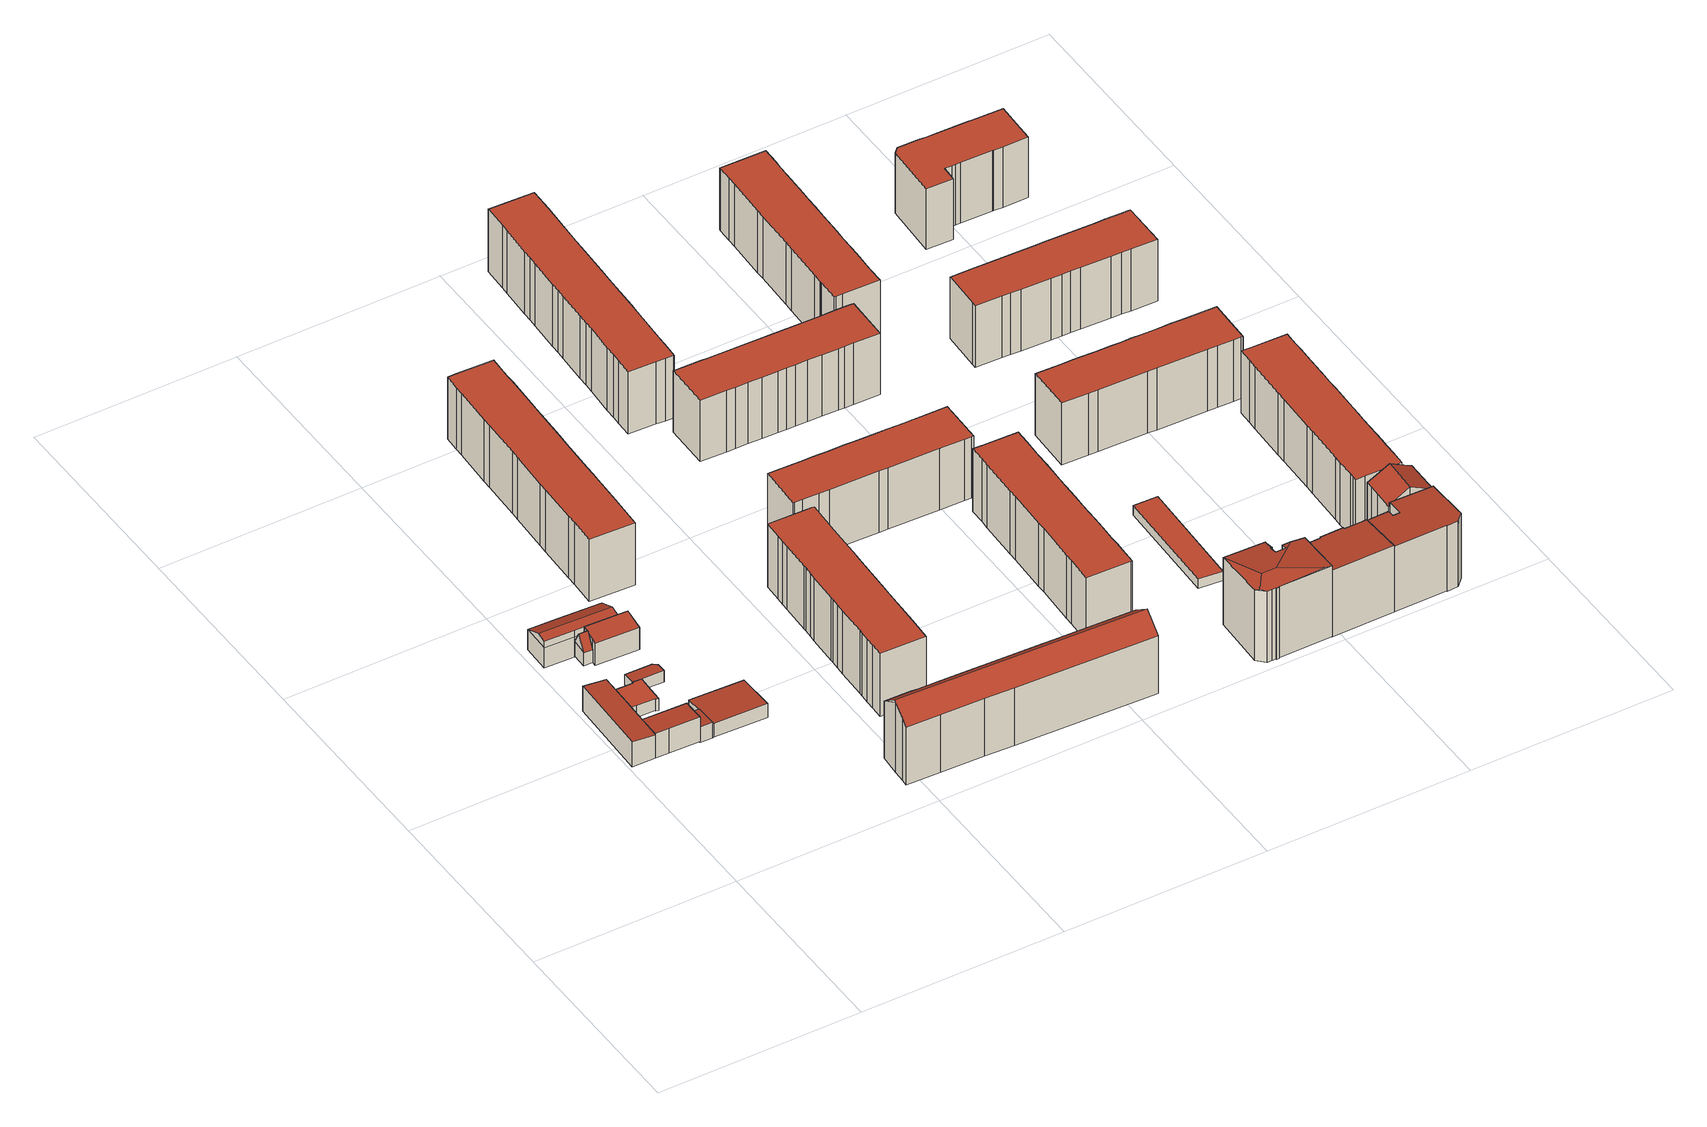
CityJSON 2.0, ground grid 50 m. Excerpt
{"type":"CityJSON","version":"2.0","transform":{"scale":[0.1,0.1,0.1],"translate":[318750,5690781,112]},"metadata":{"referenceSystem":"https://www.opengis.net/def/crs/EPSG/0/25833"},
"CityObjects":{
"building1":{"type":"Building","attributes":{"Gemeindeschluessel":14713000,"Geometrietyp2DReferenz":"3000","function":"31001_2000","roofType":"9999"},"children":["building1-1","building1-2"]},
"building1-1":{"type":"BuildingPart","attributes":{"Dachtyp_tdc":"tdcPolyFlatRoof","Dachneigung":3.33,"QualitaetDacherkennung":83,"Geometrietyp2DReferenz":"3000","roofType":"2100","measuredHeight":6.68},"parents":["building1"],"geometry":[{"type":"MultiSurface","lod":"2","boundaries":[[[0,1,2,3]],[[0,4,5,1]],[[4,6,7,5]],[[6,8,9,10,7]],[[8,6,4,0,3]],[[2,1,5,7,10]],[[3,9,8]],[[3,2,10,9]]],"semantics":{"surfaces":[{"type":"WallSurface"},{"type":"RoofSurface"},{"type":"GroundSurface"},{"type":"ClosureSurface"}],"values":[0,0,0,0,1,2,0,3]}}]},
"building1-2":{"type":"BuildingPart","attributes":{"Dachtyp_tdc":"tdcPolyFlatRoof","Dachneigung":4.75,"QualitaetDacherkennung":71,"Geometrietyp2DReferenz":"3000","roofType":"2100","measuredHeight":6.81},"parents":["building1"],"geometry":[{"type":"MultiSurface","lod":"2","boundaries":[[[11,12,13,14]],[[12,15,16,13]],[[15,17,18,16]],[[17,3,2,18]],[[9,19,20,10]],[[19,11,14,20]],[[19,9,3,17,15,12,11]],[[14,13,16,18,2,10,20]],[[10,2,3,9]]],"semantics":{"surfaces":[{"type":"WallSurface"},{"type":"RoofSurface"},{"type":"GroundSurface"},{"type":"ClosureSurface"}],"values":[0,0,0,0,0,0,1,2,3]}}]},
"building2":{"type":"Building","attributes":{"Dachtyp_tdc":"tdcPolyFlatRoof","Gemeindeschluessel":14713000,"Dachneigung":0,"QualitaetDacherkennung":84,"Geometrietyp2DReferenz":"3000","function":"31001_2000","roofType":"1000","measuredHeight":3.22},"geometry":[{"type":"MultiSurface","lod":"2","boundaries":[[[21,22,23,24]],[[22,25,26,23]],[[25,27,28,26]],[[27,29,30,28]],[[29,31,32,30]],[[31,33,34,32]],[[33,35,36,34]],[[35,37,38,36]],[[37,39,40,38]],[[39,41,42,40]],[[41,21,24,42]],[[41,39,37,35,33,31,29,27,25,22,21]],[[24,23,26,28,30,32,34,36,38,40,42]]],"semantics":{"surfaces":[{"type":"WallSurface"},{"type":"RoofSurface"},{"type":"GroundSurface"}],"values":[0,0,0,0,0,0,0,0,0,0,0,1,2]}}]},
"building3":{"type":"Building","attributes":{"Dachtyp_tdc":"tdcGableRoof","Gemeindeschluessel":14713000,"Dachneigung":61.01,"QualitaetDacherkennung":20,"Geometrietyp2DReferenz":"3000","function":"31001_9998","roofType":"3100","measuredHeight":7.22},"geometry":[{"type":"MultiSurface","lod":"2","boundaries":[[[43,44,45,46]],[[44,47,48,45]],[[47,49,50,48]],[[49,43,46,50]],[[47,44,51]],[[43,49,52]],[[44,43,52,51]],[[49,47,51,52]],[[46,45,48,50]]],"semantics":{"surfaces":[{"type":"WallSurface"},{"type":"RoofSurface"},{"type":"GroundSurface"}],"values":[0,0,0,0,0,0,1,1,2]}}]},
"building4":{"type":"Building","attributes":{"Dachtyp_tdc":"tdcFreeFormRoof","Gemeindeschluessel":14713000,"Dachneigung":26.2,"QualitaetDacherkennung":51,"Geometrietyp2DReferenz":"3000","function":"31001_9998","roofType":"5000","measuredHeight":7.74},"geometry":[{"type":"MultiSurface","lod":"2","boundaries":[[[53,54,55,56]],[[54,57,58,55]],[[57,59,60,58]],[[59,61,62,60]],[[61,63,64,62]],[[63,65,66,64]],[[65,53,56,66]],[[67,68,69,70,71,72]],[[57,54,53,68,67]],[[57,67,72,59]],[[59,72,71,61]],[[61,71,70,63]],[[63,70,69,65]],[[65,69,68,53]],[[56,55,58,60,62,64,66]]],"semantics":{"surfaces":[{"type":"WallSurface"},{"type":"RoofSurface"},{"type":"GroundSurface"}],"values":[0,0,0,0,0,0,0,1,1,0,0,0,0,0,2]}}]},
"building5":{"type":"Building","attributes":{"Dachtyp_tdc":"tdcPolyFlatRoof","Gemeindeschluessel":14713000,"Dachneigung":4.46,"QualitaetDacherkennung":89,"Geometrietyp2DReferenz":"3000","function":"31001_9998","roofType":"2100","measuredHeight":3.13},"geometry":[{"type":"MultiSurface","lod":"2","boundaries":[[[21,73,74,75]],[[73,76,77,74]],[[76,78,79,77]],[[78,80,81,79]],[[80,22,82,81]],[[22,21,75,82]],[[22,80,78,76,73,21]],[[75,74,77,79,81,82]]],"semantics":{"surfaces":[{"type":"WallSurface"},{"type":"RoofSurface"},{"type":"GroundSurface"}],"values":[0,0,0,0,0,0,1,2]}}]},
"building6":{"type":"Building","attributes":{"Gemeindeschluessel":14713000,"Geometrietyp2DReferenz":"3000","function":"31001_2000","roofType":"9999"},"children":["building6-1","building6-2"]},
"building6-1":{"type":"BuildingPart","attributes":{"Dachtyp_tdc":"tdcPolyFlatRoof","Dachneigung":4.68,"QualitaetDacherkennung":87,"Geometrietyp2DReferenz":"3000","roofType":"2100","measuredHeight":3.77},"parents":["building6"],"geometry":[{"type":"MultiSurface","lod":"2","boundaries":[[[83,84,85,86]],[[84,87,88,85]],[[87,89,90,88]],[[89,91,92,90]],[[91,93,94,92]],[[91,89,87,84,83,93]],[[94,86,85,88,90,92]],[[83,86,94,93]]],"semantics":{"surfaces":[{"type":"WallSurface"},{"type":"RoofSurface"},{"type":"GroundSurface"},{"type":"ClosureSurface"}],"values":[0,0,0,0,0,1,2,3]}}]},
"building6-2":{"type":"BuildingPart","attributes":{"Dachtyp_tdc":"tdcPolyFlatRoof","Dachneigung":4.66,"QualitaetDacherkennung":74,"Geometrietyp2DReferenz":"3000","roofType":"2100","measuredHeight":4.16},"parents":["building6"],"geometry":[{"type":"MultiSurface","lod":"2","boundaries":[[[95,96,97,98]],[[96,99,83,86,97]],[[100,95,98,94,93]],[[100,99,96,95]],[[98,97,86,94]],[[93,83,99,100]],[[93,94,86,83]]],"semantics":{"surfaces":[{"type":"WallSurface"},{"type":"RoofSurface"},{"type":"GroundSurface"},{"type":"ClosureSurface"}],"values":[0,0,0,1,2,0,3]}}]},
"building7":{"type":"Building","attributes":{"Gemeindeschluessel":14713000,"Dachtyp_tdc":"tdcPolyFlatRoof","Dachneigung":12.59,"QualitaetDacherkennung":63,"Geometrietyp2DReferenz":"3000","function":"31001_9998","roofType":"2100","measuredHeight":7.1},"geometry":[{"type":"MultiSurface","lod":"2","boundaries":[[[101,102,48,103]],[[102,104,45,48]],[[104,105,106,45]],[[105,107,108,106]],[[107,109,110,108]],[[109,101,103,110]],[[109,107,105,104,102,101]],[[103,48,45,106,108,110]]],"semantics":{"surfaces":[{"type":"WallSurface"},{"type":"RoofSurface"},{"type":"GroundSurface"}],"values":[0,0,0,0,0,0,1,2]}}]},
"building8":{"type":"Building","attributes":{"Dachtyp_tdc":"tdcPolyFlatRoof","Gemeindeschluessel":14713000,"Dachneigung":0,"QualitaetDacherkennung":80,"Geometrietyp2DReferenz":"3000","function":"31001_9998","roofType":"1000","measuredHeight":16.96},"geometry":[{"type":"MultiSurface","lod":"2","boundaries":[[[111,112,113,114]],[[112,115,116,113]],[[115,117,118,116]],[[117,119,120,118]],[[119,121,122,120]],[[121,123,124,122]],[[123,125,126,124]],[[125,127,128,126]],[[127,129,130,128]],[[129,131,132,130]],[[131,133,134,132]],[[133,135,136,134]],[[135,137,138,136]],[[137,139,140,138]],[[139,141,142,140]],[[141,143,144,142]],[[143,145,146,144]],[[145,147,148,146]],[[147,149,150,148]],[[149,151,152,150]],[[149,147,145,143,141,139,137,135,133,131,129,127,125,123,121,119,117,115,112,111,153,154,155,156,157,158,159,160,161,162,151]],[[152,163,164,165,166,167,168,169,170,171,172,114,113,116,118,120,122,124,126,128,130,132,134,136,138,140,142,144,146,148,150]],[[151,162,163,152]],[[162,161,164,163]],[[161,160,165,164]],[[160,159,166,165]],[[159,158,167,166]],[[158,157,168,167]],[[157,156,169,168]],[[156,155,170,169]],[[155,154,171,170]],[[154,153,172,171]],[[153,111,114,172]]],"semantics":{"surfaces":[{"type":"WallSurface"},{"type":"RoofSurface"},{"type":"GroundSurface"}],"values":[0,0,0,0,0,0,0,0,0,0,0,0,0,0,0,0,0,0,0,0,1,2,0,0,0,0,0,0,0,0,0,0,0]}}]},
"building9":{"type":"Building","attributes":{"Dachtyp_tdc":"tdcPolyFlatRoof","Gemeindeschluessel":14713000,"Dachneigung":0,"QualitaetDacherkennung":69,"Geometrietyp2DReferenz":"3000","function":"31001_9998","roofType":"1000","measuredHeight":17.3},"geometry":[{"type":"MultiSurface","lod":"2","boundaries":[[[173,174,175,176]],[[174,177,178,175]],[[177,179,180,178]],[[179,181,182,180]],[[181,183,184,182]],[[183,185,186,184]],[[183,181,179,177,174,173,187,188,189,190,191,192,193,194,195,196,197,198,199,200,201,202,203,204,205,206,207,208,185]],[[186,209,210,211,212,213,214,215,216,217,218,219,220,221,222,223,224,225,226,227,228,229,230,176,175,178,180,182,184]],[[185,208,209,186]],[[208,207,210,209]],[[207,206,211,210]],[[206,205,212,211]],[[205,204,213,212]],[[204,203,214,213]],[[203,202,215,214]],[[202,201,216,215]],[[201,200,217,216]],[[200,199,218,217]],[[199,198,219,218]],[[198,197,220,219]],[[197,196,221,220]],[[196,195,222,221]],[[195,194,223,222]],[[194,193,224,223]],[[193,192,225,224]],[[192,191,226,225]],[[191,190,227,226]],[[190,189,228,227]],[[189,188,229,228]],[[188,187,230,229]],[[187,173,176,230]]],"semantics":{"surfaces":[{"type":"WallSurface"},{"type":"RoofSurface"},{"type":"GroundSurface"}],"values":[0,0,0,0,0,0,1,2,0,0,0,0,0,0,0,0,0,0,0,0,0,0,0,0,0,0,0,0,0,0,0]}}]},
"building10":{"type":"Building","attributes":{"Dachtyp_tdc":"tdcFreeFormRoof","Gemeindeschluessel":14713000,"Dachneigung":37.91,"QualitaetDacherkennung":91,"Geometrietyp2DReferenz":"3000","function":"31001_9998","roofType":"5000","measuredHeight":19.62},"geometry":[{"type":"MultiSurface","lod":"2","boundaries":[[[231,232,233,234]],[[232,235,236,233]],[[235,237,238,236]],[[237,239,240,238]],[[239,241,242,240]],[[241,243,244,242]],[[243,245,246,244]],[[245,247,248,246]],[[247,249,250,248]],[[249,251,252,250]],[[251,253,254,252]],[[253,255,256,254]],[[255,257,258,256]],[[257,259,260,258]],[[259,261,262,260]],[[261,263,264,262]],[[263,265,266,264]],[[265,231,234,266]],[[267,259,257,255,253,251,249,247,245,243,241,239,268]],[[263,261,267,268,237,235,232,231,265]],[[261,259,267]],[[239,237,268]],[[234,233,236,238,240,242,244,246,248,250,252,254,256,258,260,262,264,266]]],"semantics":{"surfaces":[{"type":"WallSurface"},{"type":"RoofSurface"},{"type":"GroundSurface"}],"values":[0,0,0,0,0,0,0,0,0,0,0,0,0,0,0,0,0,0,1,1,0,0,2]}}]},
"building11":{"type":"Building","attributes":{"Dachtyp_tdc":"tdcPolyFlatRoof","Gemeindeschluessel":14713000,"Dachneigung":0,"QualitaetDacherkennung":62,"Geometrietyp2DReferenz":"3000","function":"31001_9998","roofType":"1000","measuredHeight":16.81},"geometry":[{"type":"MultiSurface","lod":"2","boundaries":[[[269,270,271,272]],[[270,273,274,271]],[[273,275,276,274]],[[275,277,278,276]],[[277,279,280,278]],[[279,281,282,280]],[[281,283,284,282]],[[283,285,286,284]],[[285,287,288,286]],[[287,289,290,288]],[[289,291,292,290]],[[291,293,294,292]],[[293,295,296,294]],[[295,297,298,296]],[[297,299,300,298]],[[299,301,302,300]],[[301,303,304,302]],[[303,305,306,304]],[[305,307,308,306]],[[307,309,310,308]],[[309,311,312,310]],[[311,313,314,312]],[[313,315,316,314]],[[315,317,318,316]],[[317,269,272,318]],[[317,315,313,311,309,307,305,303,301,299,297,295,293,291,289,287,285,283,281,279,277,275,273,270,269]],[[272,271,274,276,278,280,282,284,286,288,290,292,294,296,298,300,302,304,306,308,310,312,314,316,318]]],"semantics":{"surfaces":[{"type":"WallSurface"},{"type":"RoofSurface"},{"type":"GroundSurface"}],"values":[0,0,0,0,0,0,0,0,0,0,0,0,0,0,0,0,0,0,0,0,0,0,0,0,0,1,2]}}]},
"building12":{"type":"Building","attributes":{"Dachtyp_tdc":"tdcPolyFlatRoof","Gemeindeschluessel":14713000,"Dachneigung":0,"QualitaetDacherkennung":84,"Geometrietyp2DReferenz":"3000","function":"31001_9998","roofType":"1000","measuredHeight":17.07},"geometry":[{"type":"MultiSurface","lod":"2","boundaries":[[[319,320,321,322]],[[320,323,324,321]],[[323,325,326,324]],[[325,327,328,326]],[[327,329,330,328]],[[329,331,332,330]],[[331,333,334,332]],[[333,335,336,334]],[[335,337,338,336]],[[337,339,340,338]],[[339,341,342,340]],[[341,343,344,342]],[[343,345,346,344]],[[345,347,348,346]],[[347,349,350,348]],[[349,351,352,350]],[[351,353,354,352]],[[353,355,356,354]],[[355,357,358,356]],[[357,359,360,358]],[[359,361,362,360]],[[361,363,364,362]],[[363,365,366,364]],[[365,367,368,366]],[[367,369,370,368]],[[369,371,372,370]],[[371,373,374,372]],[[373,375,376,374]],[[375,377,378,376]],[[377,379,380,378]],[[379,319,322,380]],[[379,377,375,373,371,369,367,365,363,361,359,357,355,353,351,349,347,345,343,341,339,337,335,333,331,329,327,325,323,320,319]],[[322,321,324,326,328,330,332,334,336,338,340,342,344,346,348,350,352,354,356,358,360,362,364,366,368,370,372,374,376,378,380]]],"semantics":{"surfaces":[{"type":"WallSurface"},{"type":"RoofSurface"},{"type":"GroundSurface"}],"values":[0,0,0,0,0,0,0,0,0,0,0,0,0,0,0,0,0,0,0,0,0,0,0,0,0,0,0,0,0,0,0,1,2]}}]},
"building13":{"type":"Building","attributes":{"Dachtyp_tdc":"tdcPolyFlatRoof","Gemeindeschluessel":14713000,"Dachneigung":0,"QualitaetDacherkennung":74,"Geometrietyp2DReferenz":"3000","function":"31001_9998","roofType":"1000","measuredHeight":16.78},"geometry":[{"type":"MultiSurface","lod":"2","boundaries":[[[381,382,383,384]],[[382,385,386,383]],[[385,387,388,386]],[[387,389,390,388]],[[389,391,392,390]],[[391,393,394,392]],[[393,395,396,394]],[[395,397,398,396]],[[397,399,400,398]],[[399,401,402,400]],[[401,403,404,402]],[[403,405,406,404]],[[405,407,408,406]],[[407,409,410,408]],[[409,411,412,410]],[[411,413,414,412]],[[413,415,416,414]],[[415,417,418,416]],[[417,419,420,418]],[[419,421,422,420]],[[421,423,424,422]],[[423,425,426,424]],[[425,427,428,426]],[[427,429,430,428]],[[429,431,432,430]],[[431,381,384,432]],[[431,429,427,425,423,421,419,417,415,413,411,409,407,405,403,401,399,397,395,393,391,389,387,385,382,381]],[[384,383,386,388,390,392,394,396,398,400,402,404,406,408,410,412,414,416,418,420,422,424,426,428,430,432]]],"semantics":{"surfaces":[{"type":"WallSurface"},{"type":"RoofSurface"},{"type":"GroundSurface"}],"values":[0,0,0,0,0,0,0,0,0,0,0,0,0,0,0,0,0,0,0,0,0,0,0,0,0,0,1,2]}}]},
"building14":{"type":"Building","attributes":{"Dachtyp_tdc":"tdcPolyFlatRoof","Gemeindeschluessel":14713000,"Dachneigung":0,"QualitaetDacherkennung":85,"Geometrietyp2DReferenz":"3000","function":"31001_9998","roofType":"1000","measuredHeight":17.31},"geometry":[{"type":"MultiSurface","lod":"2","boundaries":[[[433,434,435,436]],[[434,437,438,435]],[[437,439,440,438]],[[439,441,442,440]],[[441,443,444,442]],[[443,445,446,444]],[[445,447,448,446]],[[447,449,450,448]],[[449,451,452,450]],[[451,453,454,452]],[[453,455,456,454]],[[455,457,458,456]],[[457,459,460,458]],[[459,461,462,460]],[[461,463,464,462]],[[463,465,466,464]],[[465,467,468,466]],[[467,469,470,468]],[[469,471,472,470]],[[471,473,474,472]],[[473,475,476,474]],[[475,477,478,476]],[[477,479,480,478]],[[479,481,482,480]],[[481,483,484,482]],[[483,485,486,484]],[[485,487,488,486]],[[487,489,490,488]],[[489,491,492,490]],[[491,493,494,492]],[[493,433,436,494]],[[493,491,489,487,485,483,481,479,477,475,473,471,469,467,465,463,461,459,457,455,453,451,449,447,445,443,441,439,437,434,433]],[[436,435,438,440,442,444,446,448,450,452,454,456,458,460,462,464,466,468,470,472,474,476,478,480,482,484,486,488,490,492,494]]],"semantics":{"surfaces":[{"type":"WallSurface"},{"type":"RoofSurface"},{"type":"GroundSurface"}],"values":[0,0,0,0,0,0,0,0,0,0,0,0,0,0,0,0,0,0,0,0,0,0,0,0,0,0,0,0,0,0,0,1,2]}}]},
"building15":{"type":"Building","attributes":{"Dachtyp_tdc":"tdcFreeFormRoof","Gemeindeschluessel":14713000,"Dachneigung":10.06,"QualitaetDacherkennung":28,"Geometrietyp2DReferenz":"3000","function":"31001_9998","roofType":"5000","measuredHeight":20.32},"geometry":[{"type":"MultiSurface","lod":"2","boundaries":[[[495,496,497,498]],[[496,499,500,497]],[[499,501,502,500]],[[501,503,504,502]],[[503,505,506,504]],[[505,507,508,506]],[[507,509,510,508]],[[509,511,512,510]],[[511,513,514,512]],[[513,515,516,514]],[[515,517,518,516]],[[517,519,520,518]],[[519,521,522,520]],[[521,523,524,522]],[[523,525,526,524]],[[525,527,528,526]],[[527,529,530,528]],[[529,495,498,530]],[[531,517,515,532,533]],[[534,535,496,495]],[[532,513,511,509,507,505,503,501,499,496,535,533]],[[523,521,519,531,533,535,534,529,527,525]],[[515,513,532]],[[519,517,531]],[[495,529,534]],[[498,497,500,502,504,506,508,510,512,514,516,518,520,522,524,526,528,530]]],"semantics":{"surfaces":[{"type":"WallSurface"},{"type":"RoofSurface"},{"type":"GroundSurface"}],"values":[0,0,0,0,0,0,0,0,0,0,0,0,0,0,0,0,0,0,1,1,1,1,0,0,0,2]}}]},
"building16":{"type":"Building","attributes":{"Dachtyp_tdc":"tdcPolyFlatRoof","Gemeindeschluessel":14713000,"Dachneigung":0,"QualitaetDacherkennung":97,"Geometrietyp2DReferenz":"3000","function":"31001_2463","roofType":"1000","measuredHeight":2.51},"geometry":[{"type":"MultiSurface","lod":"2","boundaries":[[[536,537,538,539]],[[537,540,541,538]],[[540,542,543,541]],[[542,536,539,543]],[[542,540,537,536]],[[539,538,541,543]]],"semantics":{"surfaces":[{"type":"WallSurface"},{"type":"RoofSurface"},{"type":"GroundSurface"}],"values":[0,0,0,0,1,2]}}]},
"building17":{"type":"Building","attributes":{"Dachtyp_tdc":"tdcPolyFlatRoof","Gemeindeschluessel":14713000,"Dachneigung":6.29,"QualitaetDacherkennung":94,"Geometrietyp2DReferenz":"3000","function":"31001_9998","roofType":"2100","measuredHeight":18.28},"geometry":[{"type":"MultiSurface","lod":"2","boundaries":[[[544,545,546,547]],[[545,548,549,546]],[[548,550,551,549]],[[550,552,553,551]],[[552,554,555,553]],[[554,556,557,555]],[[556,558,559,557]],[[558,560,561,559]],[[560,544,547,561]],[[560,558,556,554,552,550,548,545,544]],[[547,546,549,551,553,555,557,559,561]]],"semantics":{"surfaces":[{"type":"WallSurface"},{"type":"RoofSurface"},{"type":"GroundSurface"}],"values":[0,0,0,0,0,0,0,0,0,1,2]}}]},
"building18":{"type":"Building","attributes":{"Gemeindeschluessel":14713000,"Dachtyp_tdc":"tdcPolyFlatRoof","Dachneigung":0,"QualitaetDacherkennung":84,"Geometrietyp2DReferenz":"3000","function":"31001_9998","roofType":"1000","measuredHeight":16.97},"geometry":[{"type":"MultiSurface","lod":"2","boundaries":[[[562,563,564,565]],[[563,566,567,564]],[[566,568,569,567]],[[568,570,571,569]],[[570,572,573,571]],[[572,574,575,573]],[[574,576,577,575]],[[576,578,579,577]],[[578,580,581,579]],[[580,582,583,581]],[[582,584,585,583]],[[584,586,587,585]],[[586,588,589,587]],[[588,590,591,589]],[[590,592,593,591]],[[592,594,595,593]],[[594,596,597,595]],[[596,598,599,597]],[[598,600,601,599]],[[600,602,603,601]],[[602,604,605,603]],[[604,606,607,605]],[[604,602,600,598,596,594,592,590,588,586,584,582,580,578,576,574,572,570,568,566,563,562,608,609,610,611,612,613,614,615,616,606]],[[607,617,618,619,620,621,622,623,624,625,565,564,567,569,571,573,575,577,579,581,583,585,587,589,591,593,595,597,599,601,603,605]],[[606,616,617,607]],[[616,615,618,617]],[[615,614,619,618]],[[614,613,620,619]],[[613,612,621,620]],[[612,611,622,621]],[[611,610,623,622]],[[610,609,624,623]],[[609,608,625,624]],[[608,562,565,625]]],"semantics":{"surfaces":[{"type":"WallSurface"},{"type":"RoofSurface"},{"type":"GroundSurface"}],"values":[0,0,0,0,0,0,0,0,0,0,0,0,0,0,0,0,0,0,0,0,0,0,1,2,0,0,0,0,0,0,0,0,0,0]}}]},
"building19":{"type":"Building","attributes":{"Dachtyp_tdc":"tdcPolyFlatRoof","Gemeindeschluessel":14713000,"Dachneigung":6.21,"QualitaetDacherkennung":54,"Geometrietyp2DReferenz":"3000","function":"31001_9998","roofType":"2100","measuredHeight":18.09},"geometry":[{"type":"MultiSurface","lod":"2","boundaries":[[[626,627,628,629]],[[627,630,631,628]],[[630,632,633,631]],[[632,634,635,633]],[[634,636,637,635]],[[636,638,639,637]],[[638,640,641,639]],[[640,642,643,641]],[[642,644,561,643]],[[644,645,559,561]],[[645,646,647,559]],[[646,648,649,647]],[[648,650,651,649]],[[650,626,629,651]],[[650,648,646,645,644,642,640,638,636,634,632,630,627,626]],[[629,628,631,633,635,637,639,641,643,561,559,647,649,651]]],"semantics":{"surfaces":[{"type":"WallSurface"},{"type":"RoofSurface"},{"type":"GroundSurface"}],"values":[0,0,0,0,0,0,0,0,0,0,0,0,0,0,1,2]}}]},
"building20":{"type":"Building","attributes":{"Dachtyp_tdc":"tdcPolyFlatRoof","Gemeindeschluessel":14713000,"Dachneigung":0,"QualitaetDacherkennung":73,"Geometrietyp2DReferenz":"3000","function":"31001_9998","roofType":"1000","measuredHeight":16.87},"geometry":[{"type":"MultiSurface","lod":"2","boundaries":[[[652,653,654,655]],[[653,656,657,654]],[[656,658,659,657]],[[658,660,661,659]],[[660,662,663,661]],[[662,664,665,663]],[[664,666,667,665]],[[666,668,669,667]],[[668,670,671,669]],[[670,672,673,671]],[[672,674,675,673]],[[674,676,677,675]],[[676,678,679,677]],[[678,680,681,679]],[[680,682,683,681]],[[682,684,685,683]],[[684,686,687,685]],[[686,688,689,687]],[[688,690,691,689]],[[690,692,693,691]],[[692,694,695,693]],[[694,696,697,695]],[[696,698,699,697]],[[698,652,655,699]],[[698,696,694,692,690,688,686,684,682,680,678,676,674,672,670,668,666,664,662,660,658,656,653,652]],[[655,654,657,659,661,663,665,667,669,671,673,675,677,679,681,683,685,687,689,691,693,695,697,699]]],"semantics":{"surfaces":[{"type":"WallSurface"},{"type":"RoofSurface"},{"type":"GroundSurface"}],"values":[0,0,0,0,0,0,0,0,0,0,0,0,0,0,0,0,0,0,0,0,0,0,0,0,1,2]}}]},
"building21":{"type":"Building","attributes":{"Dachtyp_tdc":"tdcGableRoof","Gemeindeschluessel":14713000,"Dachneigung":28.87,"QualitaetDacherkennung":80,"Geometrietyp2DReferenz":"3000","function":"31001_9998","roofType":"3100","measuredHeight":18.64},"geometry":[{"type":"MultiSurface","lod":"2","boundaries":[[[700,701,702,703]],[[701,704,705,702]],[[704,706,707,705]],[[706,708,709,707]],[[708,710,711,709]],[[710,712,713,711]],[[712,714,715,713]],[[714,716,717,715]],[[716,718,719,717]],[[718,720,721,719]],[[720,722,723,721]],[[722,700,703,723]],[[718,716,714,712,710,708,706,704]],[[704,701,700,722,720,718]],[[703,702,705,707,709,711,713,715,717,719,721,723]]],"semantics":{"surfaces":[{"type":"WallSurface"},{"type":"RoofSurface"},{"type":"GroundSurface"}],"values":[0,0,0,0,0,0,0,0,0,0,0,0,1,1,2]}}]},
"building22":{"type":"Building","attributes":{"Dachtyp_tdc":"tdcPolyFlatRoof","Gemeindeschluessel":14713000,"Dachneigung":0,"QualitaetDacherkennung":66,"Geometrietyp2DReferenz":"3000","function":"31001_9998","roofType":"1000","measuredHeight":16.9},"geometry":[{"type":"MultiSurface","lod":"2","boundaries":[[[724,725,726,727]],[[725,728,729,726]],[[728,730,731,729]],[[730,732,733,731]],[[732,734,735,733]],[[734,736,737,735]],[[736,738,739,737]],[[738,740,741,739]],[[740,742,743,741]],[[742,744,745,743]],[[744,746,747,745]],[[746,748,749,747]],[[748,750,751,749]],[[750,752,753,751]],[[752,754,755,753]],[[754,756,757,755]],[[756,758,759,757]],[[758,760,761,759]],[[760,762,763,761]],[[762,764,765,763]],[[764,766,767,765]],[[766,768,769,767]],[[768,724,727,769]],[[768,766,764,762,760,758,756,754,752,750,748,746,744,742,740,738,736,734,732,730,728,725,724]],[[727,726,729,731,733,735,737,739,741,743,745,747,749,751,753,755,757,759,761,763,765,767,769]]],"semantics":{"surfaces":[{"type":"WallSurface"},{"type":"RoofSurface"},{"type":"GroundSurface"}],"values":[0,0,0,0,0,0,0,0,0,0,0,0,0,0,0,0,0,0,0,0,0,0,0,1,2]}}]},
"building23":{"type":"Building","attributes":{"Dachtyp_tdc":"tdcPolyFlatRoof","Gemeindeschluessel":14713000,"Dachneigung":0,"QualitaetDacherkennung":77,"Geometrietyp2DReferenz":"3000","function":"31001_9998","roofType":"1000","measuredHeight":17},"geometry":[{"type":"MultiSurface","lod":"2","boundaries":[[[770,771,772,773]],[[771,774,775,772]],[[774,776,777,775]],[[776,778,779,777]],[[778,780,781,779]],[[780,782,783,781]],[[782,784,785,783]],[[784,786,787,785]],[[786,788,789,787]],[[788,790,791,789]],[[790,792,793,791]],[[792,794,795,793]],[[794,796,797,795]],[[796,798,799,797]],[[798,800,801,799]],[[800,802,803,801]],[[802,804,805,803]],[[804,806,807,805]],[[806,808,809,807]],[[808,810,811,809]],[[810,812,813,811]],[[812,814,815,813]],[[814,816,817,815]],[[816,818,819,817]],[[818,820,821,819]],[[820,822,823,821]],[[822,824,825,823]],[[824,826,827,825]],[[826,770,773,827]],[[826,824,822,820,818,816,814,812,810,808,806,804,802,800,798,796,794,792,790,788,786,784,782,780,778,776,774,771,770]],[[773,772,775,777,779,781,783,785,787,789,791,793,795,797,799,801,803,805,807,809,811,813,815,817,819,821,823,825,827]]],"semantics":{"surfaces":[{"type":"WallSurface"},{"type":"RoofSurface"},{"type":"GroundSurface"}],"values":[0,0,0,0,0,0,0,0,0,0,0,0,0,0,0,0,0,0,0,0,0,0,0,0,0,0,0,0,0,1,2]}}]},
"building24":{"type":"Building","attributes":{"Dachtyp_tdc":"tdcPolyFlatRoof","Gemeindeschluessel":14713000,"Dachneigung":0,"QualitaetDacherkennung":65,"Geometrietyp2DReferenz":"3000","function":"31001_9998","roofType":"1000","measuredHeight":16.55},"geometry":[{"type":"MultiSurface","lod":"2","boundaries":[[[828,829,830,831]],[[829,832,833,830]],[[832,834,835,833]],[[834,836,837,835]],[[836,838,839,837]],[[838,840,841,839]],[[840,842,843,841]],[[842,844,845,843]],[[844,846,847,845]],[[846,848,849,847]],[[848,850,851,849]],[[850,852,853,851]],[[852,854,855,853]],[[854,856,857,855]],[[856,858,859,857]],[[858,860,861,859]],[[860,862,863,861]],[[862,864,865,863]],[[864,866,867,865]],[[866,868,869,867]],[[868,870,871,869]],[[870,828,831,871]],[[870,868,866,864,862,860,858,856,854,852,850,848,846,844,842,840,838,836,834,832,829,828]],[[831,830,833,835,837,839,841,843,845,847,849,851,853,855,857,859,861,863,865,867,869,871]]],"semantics":{"surfaces":[{"type":"WallSurface"},{"type":"RoofSurface"},{"type":"GroundSurface"}],"values":[0,0,0,0,0,0,0,0,0,0,0,0,0,0,0,0,0,0,0,0,0,0,1,2]}}]}
},
"vertices":[
[167,470,81],[167,470,18],[60,474,18],[60,474,81],[165,412,85],[165,412,18],[90,415,85],[90,415,18],[58,416,85],[58,416,81],[58,416,18],
[7,626,86],[64,624,81],[64,624,18],[7,626,18],[62,538,81],[62,538,18],[61,522,81],[61,522,18],[0,417,86],[0,417,18],
[127,622,47],[149,621,47],[149,621,15],[127,622,15],[147,580,47],[147,580,15],[146,547,47],[146,547,15],[139,548,47],[139,548,15],[139,550,47],[139,550,15],[95,552,47],[95,552,15],[95,553,47],[95,553,15],[81,554,47],[81,554,15],[83,620,47],[83,620,15],[127,619,47],[127,619,15],
[87,788,57],[110,787,57],[110,787,17],[87,788,17],[108,750,52],[108,750,17],[86,751,52],[86,751,17],[109,771,89],[87,772,89],
[16,861,69],[88,858,69],[88,858,14],[16,861,14],[193,853,69],[193,853,14],[190,784,69],[190,784,14],[110,787,69],[110,787,14],[87,788,69],[87,788,14],[14,791,69],[14,791,14],[191,807,92],[14,814,92],[14,791,87],[87,788,87],[110,787,87],[190,784,87],
[128,655,44],[128,655,16],[127,622,16],[195,653,44],[195,653,16],[204,644,45],[204,644,16],[203,619,47],[203,619,16],[149,621,16],
[197,469,49],[199,513,45],[199,513,16],[197,469,16],[331,507,45],[331,507,16],[328,407,54],[328,407,16],[199,411,54],[199,411,16],[195,411,54],[195,411,16],
[165,412,58],[167,470,53],[167,470,16],[165,412,16],[197,469,53],[195,411,58],
[108,739,77],[108,750,80],[108,739,17],[110,787,88],[190,784,88],[190,784,17],[215,783,88],[215,783,17],[214,735,77],[214,735,17],
[231,1496,181],[233,1534,181],[233,1534,11],[231,1496,11],[236,1534,181],[236,1534,11],[239,1534,181],[239,1534,11],[254,1534,181],[254,1534,11],[344,1530,181],[344,1530,11],[342,1489,181],[342,1489,11],[341,1467,181],[341,1467,11],[341,1448,181],[341,1448,11],[338,1370,181],[338,1370,11],[337,1346,181],[337,1346,11],[336,1328,181],[336,1328,11],[333,1249,181],[333,1249,11],[332,1227,181],[332,1227,11],[331,1205,181],[331,1205,11],[328,1128,181],[328,1128,11],[328,1106,181],[328,1106,11],[327,1086,181],[327,1086,11],[324,1009,181],[324,1009,11],[323,987,181],[323,987,11],[320,924,181],[320,924,11],[230,1474,181],[226,1376,181],[226,1354,181],[222,1256,181],[221,1234,181],[217,1137,181],[216,1113,181],[213,1017,181],[212,992,181],[209,929,181],[209,929,11],[212,992,11],[213,1017,11],[216,1113,11],[217,1137,11],[221,1234,11],[222,1256,11],[226,1354,11],[226,1376,11],[230,1474,11],
[658,587,183],[657,566,183],[657,566,10],[658,587,10],[653,467,183],[653,467,10],[652,445,183],[652,445,10],[648,347,183],[648,347,10],[647,325,183],[647,325,10],[645,288,183],[645,288,10],[662,685,183],[663,707,183],[666,770,183],[660,771,183],[641,771,183],[554,774,183],[552,729,183],[551,709,183],[550,690,183],[547,617,183],[547,610,183],[546,589,183],[545,574,183],[542,501,183],[542,493,183],[541,473,183],[540,451,183],[537,377,183],[537,368,183],[536,347,183],[535,324,183],[534,292,183],[534,292,10],[535,324,10],[536,347,10],[537,368,10],[537,377,10],[540,451,10],[541,473,10],[542,493,10],[542,501,10],[545,574,10],[546,589,10],[547,610,10],[547,617,10],[550,690,10],[551,709,10],[552,729,10],[554,774,10],[641,771,10],[660,771,10],[666,770,10],[663,707,10],[662,685,10],
[540,62,177],[459,65,177],[459,65,19],[540,62,19],[460,81,189],[460,81,19],[461,110,212],[461,110,19],[465,163,176],[465,163,19],[529,161,176],[529,161,19],[549,160,176],[549,160,19],[601,158,176],[601,158,19],[680,155,176],[680,155,19],[701,154,176],[701,154,19],[849,148,176],[849,148,19],[870,147,176],[870,147,19],[983,143,176],[983,143,19],[1006,142,176],[1006,142,19],[1069,139,176],[1069,139,19],[1065,41,177],[1065,41,19],[720,55,177],[720,55,19],[648,58,177],[648,58,19],[1067,90,215],[462,114,215],
[725,807,177],[701,808,177],[701,808,9],[725,807,9],[661,809,177],[661,809,9],[642,810,177],[642,810,9],[639,810,177],[639,810,9],[643,920,177],[643,920,9],[705,918,177],[705,918,9],[725,917,177],[725,917,9],[752,917,177],[752,917,9],[789,915,177],[789,915,9],[830,915,177],[830,915,9],[852,914,177],[852,914,9],[870,913,177],[870,913,9],[900,912,177],[900,912,9],[933,912,177],[933,912,9],[973,910,177],[973,910,9],[995,910,177],[995,910,9],[1014,909,177],[1014,909,9],[1078,908,177],[1078,908,9],[1075,797,177],[1075,797,9],[1070,797,177],[1070,797,9],[1053,797,177],[1053,797,9],[993,799,177],[993,799,9],[868,803,177],[868,803,9],[846,804,177],[846,804,9],
[632,1349,179],[566,1352,179],[566,1352,8],[632,1349,8],[567,1392,179],[567,1392,8],[568,1414,179],[568,1414,8],[569,1441,179],[569,1441,8],[573,1511,179],[573,1511,8],[574,1534,179],[574,1534,8],[575,1559,179],[575,1559,8],[578,1632,179],[578,1632,8],[579,1655,179],[579,1655,8],[580,1677,179],[580,1677,8],[583,1753,179],[583,1753,8],[584,1775,179],[584,1775,8],[585,1798,179],[585,1798,8],[589,1874,179],[589,1874,8],[590,1895,179],[590,1895,8],[592,1956,179],[592,1956,8],[703,1952,179],[703,1952,8],[701,1891,179],[701,1891,8],[700,1870,179],[700,1870,8],[695,1770,179],[695,1770,8],[694,1750,179],[694,1750,8],[690,1650,179],[690,1650,8],[689,1631,179],[689,1631,8],[685,1533,179],[685,1533,8],[684,1508,179],[684,1508,8],[679,1412,179],[679,1412,8],[678,1389,179],[678,1389,8],[676,1347,179],[676,1347,8],[675,1347,179],[675,1347,8],[655,1348,179],[655,1348,8],
[648,1198,175],[651,1310,175],[651,1310,7],[648,1198,7],[653,1310,175],[653,1310,7],[674,1309,175],[674,1309,7],[716,1308,175],[716,1308,7],[735,1307,175],[735,1307,7],[857,1304,175],[857,1304,7],[882,1303,175],[882,1303,7],[1004,1300,175],[1004,1300,7],[1027,1300,175],[1027,1300,7],[1068,1299,175],[1068,1299,7],[1083,1298,175],[1083,1298,7],[1087,1298,175],[1087,1298,7],[1084,1186,175],[1084,1186,7],[1020,1188,175],[1020,1188,7],[998,1188,175],[998,1188,7],[983,1189,175],[983,1189,7],[944,1190,175],[944,1190,7],[909,1191,175],[909,1191,7],[879,1192,175],[879,1192,7],[858,1192,175],[858,1192,7],[837,1193,175],[837,1193,7],[798,1194,175],[798,1194,7],[764,1195,175],[764,1195,7],[734,1195,175],[734,1195,7],[712,1196,175],[712,1196,7],
[1139,272,182],[1032,276,182],[1032,276,9],[1139,272,9],[1034,338,182],[1034,338,9],[1035,359,182],[1035,359,9],[1039,457,182],[1039,457,9],[1039,479,182],[1039,479,9],[1043,577,182],[1043,577,9],[1044,600,182],[1044,600,9],[1047,697,182],[1047,697,9],[1048,720,182],[1048,720,9],[1049,758,182],[1049,758,9],[1052,758,182],[1052,758,9],[1069,757,182],[1069,757,9],[1074,757,182],[1074,757,9],[1158,754,182],[1158,754,9],[1157,717,182],[1157,717,9],[1156,695,182],[1156,695,9],[1155,670,182],[1155,670,9],[1154,634,182],[1154,634,9],[1153,597,182],[1153,597,9],[1152,575,182],[1152,575,9],[1151,552,182],[1151,552,9],[1150,513,182],[1150,513,9],[1149,478,182],[1149,478,9],[1148,455,182],[1148,455,9],[1148,431,182],[1148,431,9],[1147,397,182],[1147,397,9],[1145,358,182],[1145,358,9],[1145,335,182],[1145,335,9],[1144,313,182],[1144,313,9],[1143,272,182],[1143,272,9],
[1296,31,208],[1300,164,200],[1300,164,15],[1296,31,15],[1401,160,200],[1401,160,15],[1401,158,201],[1401,158,15],[1400,147,203],[1400,147,15],[1400,131,206],[1400,131,15],[1397,131,206],[1397,131,15],[1397,112,209],[1397,112,15],[1422,113,209],[1422,113,15],[1423,127,206],[1423,127,15],[1478,127,202],[1478,127,15],[1475,12,209],[1475,12,15],[1343,11,210],[1343,11,15],[1343,9,210],[1343,9,15],[1336,9,210],[1336,9,15],[1336,11,210],[1336,11,15],[1327,11,210],[1327,11,15],[1314,11,210],[1314,11,15],[1459,12,211],[1445,127,206],[1367,58,219],[1303,23,212],[1329,59,219],
[1388,569,37],[1377,290,37],[1377,290,11],[1388,569,11],[1320,296,37],[1320,296,11],[1329,571,37],[1329,571,11],
[1475,12,196],[1478,127,183],[1478,127,13],[1475,12,13],[1517,128,183],[1517,128,13],[1518,131,183],[1518,131,13],[1576,132,183],[1576,132,13],[1576,128,183],[1576,128,13],[1611,128,183],[1611,128,13],[1631,128,183],[1631,128,13],[1628,13,196],[1628,13,13],
[1073,1639,175],[1073,1659,175],[1073,1659,5],[1073,1639,5],[1077,1758,175],[1077,1758,5],[1077,1780,175],[1077,1780,5],[1079,1816,175],[1079,1816,5],[1079,1820,175],[1079,1820,5],[1190,1817,175],[1190,1817,5],[1189,1774,175],[1189,1774,5],[1188,1753,175],[1188,1753,5],[1187,1729,175],[1187,1729,5],[1186,1695,175],[1186,1695,5],[1185,1658,175],[1185,1658,5],[1184,1637,175],[1184,1637,5],[1183,1608,175],[1183,1608,5],[1182,1572,175],[1182,1572,5],[1181,1536,175],[1181,1536,5],[1180,1515,175],[1180,1515,5],[1179,1488,175],[1179,1488,5],[1178,1453,175],[1178,1453,5],[1177,1420,175],[1177,1420,5],[1176,1399,175],[1176,1399,5],[1175,1374,175],[1175,1374,5],[1174,1333,175],[1174,1333,5],[1070,1540,175],[1069,1516,175],[1066,1419,175],[1065,1396,175],[1065,1394,175],[1065,1390,175],[1063,1337,175],[1068,1336,175],[1084,1336,175],[1084,1336,5],[1068,1336,5],[1063,1337,5],[1065,1390,5],[1065,1394,5],[1065,1396,5],[1066,1419,5],[1069,1516,5],[1070,1540,5],
[1702,111,183],[1704,153,178],[1704,153,13],[1702,111,13],[1704,156,178],[1704,156,13],[1810,153,178],[1810,153,13],[1806,33,191],[1806,33,13],[1787,14,193],[1787,14,13],[1786,13,193],[1786,13,13],[1758,12,193],[1758,12,13],[1758,14,193],[1758,14,13],[1628,13,194],[1631,128,181],[1683,129,181],[1683,129,13],[1686,125,181],[1686,125,13],[1685,111,183],[1685,111,13],
[1662,776,179],[1639,777,179],[1639,777,10],[1662,776,10],[1517,781,179],[1517,781,10],[1494,782,179],[1494,782,10],[1375,786,179],[1375,786,10],[1351,786,179],[1351,786,10],[1287,789,179],[1287,789,10],[1290,900,179],[1290,900,10],[1354,898,179],[1354,898,10],[1375,898,179],[1375,898,10],[1398,897,179],[1398,897,10],[1436,895,179],[1436,895,10],[1473,894,179],[1473,894,10],[1498,893,179],[1498,893,10],[1521,893,179],[1521,893,10],[1547,892,179],[1547,892,10],[1583,891,179],[1583,891,10],[1619,890,179],[1619,890,10],[1640,889,179],[1640,889,10],[1663,888,179],[1663,888,10],[1728,886,179],[1728,886,10],[1724,774,179],[1724,774,10],[1720,775,179],[1720,775,10],[1701,775,179],[1701,775,10],
[1812,241,170],[1810,153,170],[1810,153,12],[1812,241,12],[1755,155,199],[1755,155,12],[1704,156,170],[1704,156,12],[1704,153,170],[1704,153,12],[1701,153,169],[1701,153,12],[1702,200,169],[1702,200,12],[1703,225,169],[1703,225,12],[1704,244,169],[1704,244,12],[1758,242,199],[1758,242,12],[1792,242,180],[1792,242,12],[1807,241,172],[1807,241,12],
[1299,1156,177],[1299,1166,177],[1299,1166,8],[1299,1156,8],[1303,1263,177],[1303,1263,8],[1365,1262,177],[1365,1262,8],[1387,1261,177],[1387,1261,8],[1511,1257,177],[1511,1257,8],[1532,1257,177],[1532,1257,8],[1655,1253,177],[1655,1253,8],[1678,1253,177],[1678,1253,8],[1719,1251,177],[1719,1251,8],[1734,1251,177],[1734,1251,8],[1740,1251,177],[1740,1251,8],[1738,1139,177],[1738,1139,8],[1674,1141,177],[1674,1141,8],[1651,1142,177],[1651,1142,8],[1626,1143,177],[1626,1143,8],[1553,1146,177],[1553,1146,8],[1529,1147,177],[1529,1147,8],[1508,1147,177],[1508,1147,8],[1482,1148,177],[1482,1148,8],[1409,1151,177],[1409,1151,8],[1384,1152,177],[1384,1152,8],[1364,1153,177],[1364,1153,8],
[1793,250,181],[1704,252,181],[1704,252,11],[1793,250,11],[1680,252,181],[1680,252,11],[1681,262,181],[1681,262,11],[1681,274,181],[1681,274,11],[1682,316,181],[1682,316,11],[1683,336,181],[1683,336,11],[1686,433,181],[1686,433,11],[1687,456,181],[1687,456,11],[1690,553,181],[1690,553,11],[1690,577,181],[1690,577,11],[1693,674,181],[1693,674,11],[1694,698,181],[1694,698,11],[1695,735,181],[1695,735,11],[1701,735,181],[1701,735,11],[1719,734,181],[1719,734,11],[1806,731,181],[1806,731,11],[1805,694,181],[1805,694,11],[1805,672,181],[1805,672,11],[1804,647,181],[1804,647,11],[1802,573,181],[1802,573,11],[1801,552,181],[1801,552,11],[1801,528,181],[1801,528,11],[1799,454,181],[1799,454,11],[1798,433,181],[1798,433,11],[1797,409,181],[1797,409,11],[1795,333,181],[1795,333,11],[1794,311,181],[1794,311,11],[1794,286,181],[1794,286,11],
[1685,1571,170],[1624,1572,170],[1624,1572,4],[1685,1571,4],[1601,1573,170],[1601,1573,4],[1599,1573,170],[1599,1573,4],[1521,1575,170],[1521,1575,4],[1509,1575,170],[1509,1575,4],[1500,1575,170],[1500,1575,4],[1485,1576,170],[1485,1576,4],[1482,1576,170],[1482,1576,4],[1481,1552,170],[1481,1552,4],[1480,1538,170],[1480,1538,4],[1415,1540,170],[1415,1540,4],[1421,1674,170],[1421,1674,4],[1433,1686,170],[1433,1686,4],[1488,1685,170],[1488,1685,4],[1504,1684,170],[1504,1684,4],[1532,1683,170],[1532,1683,4],[1606,1681,170],[1606,1681,4],[1607,1681,170],[1607,1681,4],[1628,1680,170],[1628,1680,4],[1689,1678,170],[1689,1678,4],[1687,1623,170],[1687,1623,4]
]}
